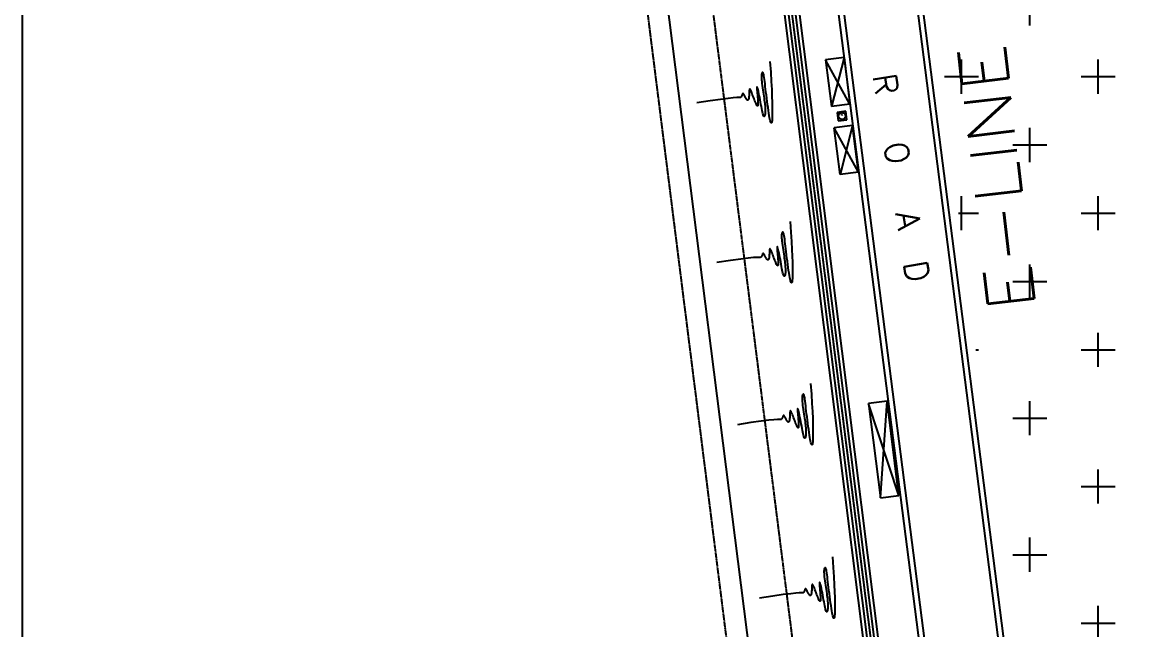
# Model space of a CAD drawing. Header units: inches. Extents: x 2621776591 to 2623670951, y 363331607 to 364354604.
# Drawn here: x 2622038898 to 2622181330, y 363760715 to 363838549 of the extents above; entities that cross this region are included whole.
import ezdxf
from ezdxf.enums import TextEntityAlignment as Align

# ---------------------------------------------------------------- set-up
doc = ezdxf.new("R2010")
doc.units = ezdxf.units.IN
doc.header["$MEASUREMENT"] = 0
doc.linetypes.add('CENTER', pattern=[2, 1.25, -0.25, 0.25, -0.25])
doc.linetypes.add('HIDDEN', pattern=[0.375, 0.25, -0.125])
for name, color, linetype in [('_PRD', 7, 'Continuous'), ('BREAKWATER', 2, 'Continuous'), ('DIM', 8, 'Continuous'), ('LTOWER', 2, 'Continuous'), ('PLAN', 2, 'Continuous'), ('TEXT2', 1, 'Continuous'), ('TEXT3', 6, 'Continuous')]:
    doc.layers.add(name, color=color, linetype=linetype)
doc.layers.add('CRANE', color=7, linetype='Continuous', true_color=0x7f3f7f)
doc.styles.add('ROMANS', font='romans')
doc.styles.get("Standard").update_dxf_attribs({"font": 'arial.ttf'})

# ---------------------------------------------------------------- blocks, each defined once
blk = doc.blocks.new('A$C3b4efab6')
at = {"layer": '_PRD', "color": 8, "ltscale": 20000}
for points in [[(-372715.1646276531, -419784.8882967408), (-409334.2993487762, -134308.8344571027)], [(-372036.5576164504, -419573.4003172119), (-408624.2842171616, -134342.1984201323)]]:
    blk.add_lwpolyline(points, dxfattribs=at)
for points in [[(-362697.247816768, -418499.850759773), (-383653.575239128, -255128.1686640794, -0.3497680547859601), (-380420.4399404507, -249799.4502592671), (-353509.6682583774, -239899.9136576012)], [(-362018.6407147208, -418288.3629561844), (-382865.4087552577, -255770.7856917921, -0.3475137338027299), (-379669.945516434, -250456.0977184603), (-353426.003383738, -240561.593254972)]]:
    blk.add_lwpolyline(points, format="xyb", dxfattribs=at)
blk = doc.blocks.new('A$Cf8f52d6a')
h = blk.add_hatch()
h.set_pattern_fill('CROSS', color=190, scale=35000)
h.set_pattern_definition([(0, (-2621516680.139141, -363862179.5052117), (8750, 8750), [4375, -13125]), (90, (-2621514492.639141, -363864367.0052117), (-8749.999999999998, 8750), [4375, -13125])])
h.paths.add_polyline_path([(41725.98507356644, -330565.7370127439), (0, 0), (-29008.87305164337, -3661.673514306545), (-10701.31254959106, -146413.587638557), (-5938.21416425705, -155638.1142347455), (-4284.154000759125, -168532.8637120128), (-6564.820395469666, -178660.9218712449), (12920.60696601868, -330565.7370128036)])

msp = doc.modelspace()

# ---------------------------------------------------------------- linework, layer by layer
at = {"color": 190}
msp.add_lwpolyline([(2622038898.182438, 364354604.1574926), (2622038898.182438, 363339870.2798142), (2623670950.581002, 363339870.2798142), (2623670950.581002, 364354604.1574926)], close=True, dxfattribs=at)
at = {"layer": 'BREAKWATER'}
for p, q in [((2622158578.475818, 363548415.299224), (2622066132.948014, 364279522.2687336)), ((2622107654.375305, 364069035.4435347), (2622177260.089086, 363516590.5032253)), ((2622108150.458385, 364069097.9061472), (2622177756.16699, 363516653.0069324)), ((2622109043.407931, 364069210.3388498), (2622178649.139202, 363516765.2597681)), ((2622109539.491012, 364069272.8014625), (2622179145.217107, 363516827.7634751))]:
    msp.add_line(p, q, dxfattribs=at)
at = {"layer": 'BREAKWATER', "color": 9, "linetype": 'CENTER'}
msp.add_line((2622108596.933158, 364069154.1224985), (2622178202.653096, 363516709.1333502), dxfattribs=at)
at = {"layer": 'BREAKWATER'}
for points in [[(2622134709.828166, 363833503.5674282), (2622134805.849729, 363832137.6836967), (2622134879.632701, 363830946.0909523), (2622134933.88203, 363829915.9803619), (2622134971.302654, 363829034.5430931), (2622134994.599518, 363828288.9703092), (2622135006.477562, 363827666.4531748), (2622135009.641726, 363827154.1828598), (2622135006.796958, 363826739.3505226), (2622135000.25634, 363826409.6563803), (2622134990.765515, 363826154.8368285), (2622134978.678274, 363825965.1373078), (2622134964.348406, 363825830.803255), (2622134948.129701, 363825742.0801123), (2622134930.375946, 363825689.2133196), (2622134911.440926, 363825662.4483166), (2622134891.678433, 363825652.0305457), (2622134871.283026, 363825650.8143485), (2622134849.812344, 363825662.0896557), (2622134826.664788, 363825691.7553031), (2622134801.238771, 363825745.7101266), (2622134772.932702, 363825829.852962), (2622134741.144982, 363825950.0826415), (2622134705.274023, 363826112.2979952), (2622134664.718232, 363826322.3978637), (2622134619.164923, 363826583.8901434), (2622134569.457037, 363826890.7189974), (2622134516.726433, 363827234.4376553), (2622134462.104958, 363827606.599346), (2622134406.724458, 363827998.7572939), (2622134351.716791, 363828402.4647334), (2622134298.213808, 363828809.2748865), (2622134247.347355, 363829210.7409844), (2622134200.004377, 363829599.2617915), (2622134156.092149, 363829970.6181961), (2622134115.273043, 363830321.4366313), (2622134077.209426, 363830648.3435202), (2622134041.563668, 363830947.965294), (2622134007.998136, 363831216.9283783), (2622133976.1752, 363831451.8591967), (2622133945.757227, 363831649.3841813), (2622133916.434917, 363831807.3574429), (2622133888.012314, 363831928.5438161), (2622133860.321793, 363832016.9358249), (2622133833.195714, 363832076.5259907), (2622133806.466463, 363832111.3068316), (2622133779.966407, 363832125.2708721), (2622133753.527919, 363832122.4106319), (2622133726.983376, 363832106.7186307), (2622133700.404917, 363832081.0052161), (2622133674.823758, 363832043.3520344), (2622133651.510886, 363831990.6585609), (2622133631.737287, 363831919.8242617), (2622133616.773951, 363831827.7486097), (2622133607.89186, 363831711.3310785), (2622133606.362007, 363831567.4711433), (2622133613.455365, 363831393.0682685), (2622133629.961645, 363831186.5728292), (2622133654.745378, 363830952.6387846), (2622133686.189816, 363830697.4709863), (2622133722.678213, 363830427.2742969), (2622133762.593813, 363830148.2535712), (2622133804.31987, 363829866.6136687), (2622133846.239633, 363829588.5594423), (2622133886.73635, 363829320.2957556), (2622133924.439266, 363829066.8747826), (2622133958.961566, 363828828.7380052), (2622133990.162435, 363828605.1742272), (2622134017.901051, 363828395.4722522), (2622134042.0366, 363828198.920885), (2622134062.428258, 363828014.8089291), (2622134078.935214, 363827842.4251894), (2622134091.416638, 363827681.0584659), (2622134099.823858, 363827530.1210917), (2622134104.476752, 363827389.5195019), (2622134105.78733, 363827259.2836521), (2622134104.167617, 363827139.4435125), (2622134100.029629, 363827030.0290405), (2622134093.785378, 363826931.0701966), (2622134085.846885, 363826842.5969427), (2622134076.626167, 363826764.6392459), (2622134066.458515, 363826697.1493718), (2622134055.372313, 363826639.76885), (2622134043.319233, 363826592.0615219), (2622134030.250936, 363826553.5912213), (2622134016.119082, 363826523.9217937), (2622134000.875339, 363826502.6170733), (2622133984.471367, 363826489.2409014), (2622133966.858833, 363826483.3571156), (2622133947.93602, 363826485.2870538), (2622133927.38771, 363826498.3820547), (2622133904.845311, 363826526.7509536), (2622133879.940222, 363826574.5025929), (2622133852.303852, 363826645.7458019), (2622133821.567601, 363826744.5894213), (2622133787.362874, 363826875.1422918), (2622133749.321074, 363827041.5132428), (2622133707.23141, 363827245.9040783), (2622133661.514278, 363827482.8884391), (2622133612.747882, 363827745.1329282), (2622133561.510422, 363828025.3041517), (2622133508.380099, 363828316.0687112), (2622133453.935111, 363828610.0932104), (2622133398.75366, 363828900.0442519), (2622133343.41395, 363829178.5884401), (2622133288.631628, 363829438.5562678), (2622133235.672129, 363829673.4337848), (2622133185.93834, 363829876.870926), (2622133140.833142, 363830042.5176244), (2622133101.759421, 363830164.02382), (2622133070.120065, 363830235.0394513), (2622133047.317953, 363830249.2144493), (2622133034.755972, 363830200.1987539), (2622133033.226724, 363830084.9966398), (2622133041.081664, 363829914.0297477), (2622133056.061981, 363829701.0740542), (2622133075.908843, 363829459.905536), (2622133098.363434, 363829204.3001742), (2622133121.16693, 363828948.033953), (2622133142.060507, 363828704.8828377), (2622133158.785349, 363828488.6228178), (2622133169.570186, 363828310.0205902), (2622133174.59399, 363828167.805765), (2622133174.523291, 363828057.6986734), (2622133170.024611, 363827975.4196394), (2622133161.76448, 363827916.6890054), (2622133150.409425, 363827877.2270945), (2622133136.625973, 363827852.75424), (2622133121.080649, 363827838.9907714), (2622133104.163591, 363827832.8723129), (2622133085.15935, 363827836.1956539), (2622133063.076083, 363827851.9728792), (2622133036.92195, 363827883.2160651), (2622133005.705111, 363827932.9372913), (2622132968.433721, 363828004.1486428), (2622132924.115943, 363828099.8621995), (2622132871.759934, 363828223.0900424), (2622132810.922729, 363828375.0443628), (2622132743.356884, 363828549.7377986), (2622132671.363823, 363828739.3830937), (2622132597.244977, 363828936.1929925), (2622132523.301777, 363829132.3802455), (2622132451.835649, 363829320.1575983), (2622132385.148021, 363829491.7377952), (2622132325.540324, 363829639.3335834), (2622132274.773126, 363829757.0296669), (2622132232.44355, 363829846.3985834), (2622132197.607853, 363829910.8848174), (2622132169.3223, 363829953.9328715), (2622132146.643149, 363829978.9872286), (2622132128.62666, 363829989.4923859), (2622132114.329094, 363829988.8928353), (2622132102.806714, 363829980.6330702), (2622132093.231526, 363829967.375861), (2622132085.238533, 363829948.6571009), (2622132078.578484, 363829923.2309649), (2622132073.002131, 363829889.8516293), (2622132068.260221, 363829847.2732643), (2622132064.103507, 363829794.2500448), (2622132060.282734, 363829729.5361452), (2622132056.548655, 363829651.8857396), (2622132052.653849, 363829560.8669366), (2622132048.358215, 363829459.3035774), (2622132043.423484, 363829350.8334486), (2622132037.611379, 363829239.0943289), (2622132030.683632, 363829127.7239965), (2622132022.401974, 363829020.3602312), (2622132012.52813, 363828920.6408116), (2622132000.82383, 363828832.2035205), (2622131987.127657, 363828757.8936092), (2622131971.58562, 363828697.3862087), (2622131954.420579, 363828649.5639217), (2622131935.855395, 363828613.3093582), (2622131916.112932, 363828587.5051154), (2622131895.416049, 363828571.0338044), (2622131873.987609, 363828562.7780241), (2622131852.050474, 363828561.620382), (2622131829.753383, 363828566.6618074), (2622131806.948591, 363828577.8765712), (2622131783.41423, 363828595.457259), (2622131758.92843, 363828619.59647), (2622131733.26933, 363828650.4867972), (2622131706.215055, 363828688.3208311), (2622131677.543739, 363828733.2911671), (2622131647.033517, 363828785.5903993), (2622131614.599688, 363828845.013347), (2622131580.706219, 363828909.7637267), (2622131545.95425, 363828977.6474912), (2622131510.944918, 363829046.4705871), (2622131476.279365, 363829114.0389565), (2622131442.558725, 363829178.1585471), (2622131410.384136, 363829236.6353072), (2622131380.356734, 363829287.2751842), (2622131352.941425, 363829328.3805889), (2622131328.058174, 363829360.2397929), (2622131305.490715, 363829383.637538), (2622131285.022776, 363829399.3585567), (2622131266.438091, 363829408.1875911), (2622131249.520389, 363829410.9093798), (2622131234.053405, 363829408.3086599), (2622131219.820869, 363829401.1701676), (2622131206.59435, 363829390.1203617), (2622131194.096787, 363829375.1525949), (2622131182.038952, 363829356.1019287), (2622131170.131625, 363829332.8034318), (2622131158.085573, 363829305.0921715), (2622131145.611576, 363829272.8032182), (2622131132.420408, 363829235.771634), (2622131118.222844, 363829193.8324909), (2622131102.646522, 363829147.2755092), (2622131084.986547, 363829098.2090355), (2622131064.454878, 363829049.1960649), (2622131040.26348, 363829002.7996036), (2622131011.62432, 363828961.5826486), (2622130977.749362, 363828928.1081944), (2622130937.850572, 363828904.9392473), (2622130891.139908, 363828894.6388038), (2622130827.368718, 363828897.1071552), (2622130698.445848, 363828901.5937557), (2622130446.819522, 363828894.6853508), (2622130014.937963, 363828862.9686827), (2622129345.249396, 363828793.0305037), (2622128380.202047, 363828671.4575506), (2622127062.244141, 363828484.8365761), (2622125333.823898, 363828219.7543204)], [(2622137298.593659, 363813030.2731667), (2622137394.615222, 363811664.3894353), (2622137468.398194, 363810472.7966909), (2622137522.647522, 363809442.6861005), (2622137560.068147, 363808561.2488316), (2622137583.36501, 363807815.6760477), (2622137595.243054, 363807193.1589134), (2622137598.407218, 363806680.8885984), (2622137595.56245, 363806266.0562612), (2622137589.021832, 363805936.3621188), (2622137579.531007, 363805681.5425671), (2622137567.443767, 363805491.8430464), (2622137553.113899, 363805357.5089936), (2622137536.895193, 363805268.7858509), (2622137519.141438, 363805215.9190581), (2622137500.206418, 363805189.1540551), (2622137480.443925, 363805178.7362843), (2622137460.048518, 363805177.5200871), (2622137438.577836, 363805188.7953942), (2622137415.430281, 363805218.4610416), (2622137390.004264, 363805272.4158652), (2622137361.698194, 363805356.5587005), (2622137329.910474, 363805476.78838), (2622137294.039515, 363805639.0037338), (2622137253.483724, 363805849.1036023), (2622137207.930415, 363806110.5958819), (2622137158.222529, 363806417.4247359), (2622137105.491926, 363806761.1433938), (2622137050.87045, 363807133.3050846), (2622136995.48995, 363807525.4630324), (2622136940.482284, 363807929.1704719), (2622136886.9793, 363808335.980625), (2622136836.112847, 363808737.4467229), (2622136788.76987, 363809125.96753), (2622136744.857641, 363809497.3239347), (2622136704.038535, 363809848.1423699), (2622136665.974918, 363810175.0492587), (2622136630.32916, 363810474.6710325), (2622136596.763628, 363810743.6341169), (2622136564.940693, 363810978.5649352), (2622136534.522719, 363811176.0899199), (2622136505.20041, 363811334.0631815), (2622136476.777807, 363811455.2495547), (2622136449.087285, 363811543.6415634), (2622136421.961207, 363811603.2317292), (2622136395.231956, 363811638.0125701), (2622136368.731899, 363811651.9766107), (2622136342.293411, 363811649.1163704), (2622136315.748868, 363811633.4243693), (2622136289.170409, 363811607.7109546), (2622136263.58925, 363811570.057773), (2622136240.276379, 363811517.3642995), (2622136220.502779, 363811446.5300002), (2622136205.539443, 363811354.4543482), (2622136196.657353, 363811238.0368171), (2622136195.127499, 363811094.1768818), (2622136202.220858, 363810919.774007), (2622136218.727137, 363810713.2785678), (2622136243.51087, 363810479.3445232), (2622136274.955309, 363810224.1767249), (2622136311.443705, 363809953.9800354), (2622136351.359306, 363809674.9593098), (2622136393.085362, 363809393.3194072), (2622136435.005125, 363809115.2651809), (2622136475.501842, 363808847.0014941), (2622136513.204758, 363808593.5805211), (2622136547.727058, 363808355.4437438), (2622136578.927927, 363808131.8799657), (2622136606.666543, 363807922.1779908), (2622136630.802093, 363807725.6266235), (2622136651.19375, 363807541.5146677), (2622136667.700706, 363807369.1309279), (2622136680.18213, 363807207.7642044), (2622136688.589351, 363807056.8268302), (2622136693.242245, 363806916.2252404), (2622136694.552823, 363806785.9893907), (2622136692.93311, 363806666.149251), (2622136688.795122, 363806556.7347791), (2622136682.550871, 363806457.7759352), (2622136674.612378, 363806369.3026812), (2622136665.39166, 363806291.3449844), (2622136655.224007, 363806223.8551103), (2622136644.137806, 363806166.4745886), (2622136632.084726, 363806118.7672604), (2622136619.016428, 363806080.2969599), (2622136604.884574, 363806050.6275322), (2622136589.640831, 363806029.3228118), (2622136573.236859, 363806015.9466399), (2622136555.624325, 363806010.0628542), (2622136536.701512, 363806011.9927923), (2622136516.153203, 363806025.0877933), (2622136493.610804, 363806053.4566921), (2622136468.705715, 363806101.2083314), (2622136441.069345, 363806172.4515405), (2622136410.333093, 363806271.2951598), (2622136376.128366, 363806401.8480304), (2622136338.086566, 363806568.2189814), (2622136295.996902, 363806772.6098168), (2622136250.279771, 363807009.5941777), (2622136201.513375, 363807271.8386667), (2622136150.275914, 363807552.0098903), (2622136097.145591, 363807842.7744497), (2622136042.700603, 363808136.7989489), (2622135987.519153, 363808426.7499905), (2622135932.179443, 363808705.2941786), (2622135877.39712, 363808965.2620063), (2622135824.437622, 363809200.1395234), (2622135774.703832, 363809403.5766646), (2622135729.598634, 363809569.223363), (2622135690.524914, 363809690.7295586), (2622135658.885558, 363809761.7451898), (2622135636.083445, 363809775.9201879), (2622135623.521464, 363809726.9044924), (2622135621.992217, 363809611.7023783), (2622135629.847157, 363809440.7354862), (2622135644.827474, 363809227.7797927), (2622135664.674335, 363808986.6112745), (2622135687.128926, 363808731.0059128), (2622135709.932422, 363808474.7396915), (2622135730.825999, 363808231.5885763), (2622135747.550842, 363808015.3285564), (2622135758.335679, 363807836.7263288), (2622135763.359483, 363807694.5115036), (2622135763.288783, 363807584.404412), (2622135758.790104, 363807502.125378), (2622135750.529972, 363807443.3947439), (2622135739.174917, 363807403.932833), (2622135725.391466, 363807379.4599785), (2622135709.846142, 363807365.6965099), (2622135692.929083, 363807359.5780514), (2622135673.924842, 363807362.9013924), (2622135651.841576, 363807378.6786178), (2622135625.687442, 363807409.9218037), (2622135594.470603, 363807459.6430299), (2622135557.199213, 363807530.8543814), (2622135512.881435, 363807626.5679381), (2622135460.525426, 363807749.795781), (2622135399.688221, 363807901.7501014), (2622135332.122376, 363808076.4435372), (2622135260.129316, 363808266.0888322), (2622135186.010469, 363808462.8987311), (2622135112.06727, 363808659.0859841), (2622135040.601141, 363808846.8633369), (2622134973.913514, 363809018.4435337), (2622134914.305817, 363809166.039322), (2622134863.538619, 363809283.7354054), (2622134821.209043, 363809373.104322), (2622134786.373345, 363809437.590556), (2622134758.087793, 363809480.63861), (2622134735.408641, 363809505.6929671), (2622134717.392152, 363809516.1981244), (2622134703.094586, 363809515.5985738), (2622134691.572206, 363809507.3388087), (2622134681.997019, 363809494.0815995), (2622134674.004025, 363809475.3628395), (2622134667.343976, 363809449.9367034), (2622134661.767623, 363809416.5573678), (2622134657.025713, 363809373.9790029), (2622134652.868999, 363809320.9557833), (2622134649.048227, 363809256.2418838), (2622134645.314147, 363809178.5914782), (2622134641.419341, 363809087.5726751), (2622134637.123708, 363808986.0093159), (2622134632.188976, 363808877.5391871), (2622134626.376871, 363808765.8000674), (2622134619.449125, 363808654.429735), (2622134611.167467, 363808547.0659697), (2622134601.293622, 363808447.3465501), (2622134589.589323, 363808358.9092591), (2622134575.89315, 363808284.5993477), (2622134560.351112, 363808224.0919473), (2622134543.186072, 363808176.2696602), (2622134524.620888, 363808140.0150967), (2622134504.878425, 363808114.210854), (2622134484.181542, 363808097.7395429), (2622134462.753102, 363808089.4837626), (2622134440.815967, 363808088.3261206), (2622134418.518875, 363808093.367546), (2622134395.714083, 363808104.5823097), (2622134372.179722, 363808122.1629975), (2622134347.693923, 363808146.3022085), (2622134322.034822, 363808177.1925357), (2622134294.980547, 363808215.0265697), (2622134266.309231, 363808259.9969056), (2622134235.79901, 363808312.2961378), (2622134203.36518, 363808371.7190856), (2622134169.471711, 363808436.4694653), (2622134134.719743, 363808504.3532298), (2622134099.710411, 363808573.1763257), (2622134065.044858, 363808640.7446951), (2622134031.324217, 363808704.8642856), (2622133999.149628, 363808763.3410457), (2622133969.122227, 363808813.9809228), (2622133941.706917, 363808855.0863274), (2622133916.823666, 363808886.9455314), (2622133894.256207, 363808910.3432766), (2622133873.788269, 363808926.0642953), (2622133855.203584, 363808934.8933296), (2622133838.285882, 363808937.6151183), (2622133822.818897, 363808935.0143985), (2622133808.586362, 363808927.8759062), (2622133795.359842, 363808916.8261003), (2622133782.862279, 363808901.8583335), (2622133770.804444, 363808882.8076672), (2622133758.897117, 363808859.5091704), (2622133746.851065, 363808831.7979101), (2622133734.377069, 363808799.5089568), (2622133721.185901, 363808762.4773726), (2622133706.988337, 363808720.5382295), (2622133691.412014, 363808673.9812478), (2622133673.752039, 363808624.9147741), (2622133653.22037, 363808575.9018034), (2622133629.028972, 363808529.5053421), (2622133600.389812, 363808488.2883872), (2622133566.514854, 363808454.8139329), (2622133526.616065, 363808431.6449858), (2622133479.905401, 363808421.3445424), (2622133416.13421, 363808423.8128937), (2622133287.211341, 363808428.2994942), (2622133035.585015, 363808421.3910893), (2622132603.703456, 363808389.6744213), (2622131934.014888, 363808319.7362423), (2622130968.96754, 363808198.1632892), (2622129651.009633, 363808011.5423146), (2622127922.58939, 363807746.460059)], [(2622139923.566096, 363792270.6356905), (2622140019.587658, 363790904.7519591), (2622140093.370631, 363789713.1592147), (2622140147.619959, 363788683.0486243), (2622140185.040584, 363787801.6113554), (2622140208.337447, 363787056.0385715), (2622140220.215491, 363786433.5214372), (2622140223.379655, 363785921.2511222), (2622140220.534887, 363785506.418785), (2622140213.994269, 363785176.7246426), (2622140204.503444, 363784921.9050909), (2622140192.416203, 363784732.2055702), (2622140178.086336, 363784597.8715174), (2622140161.86763, 363784509.1483747), (2622140144.113875, 363784456.2815819), (2622140125.178855, 363784429.5165789), (2622140105.416362, 363784419.0988081), (2622140085.020955, 363784417.8826109), (2622140063.550273, 363784429.157918), (2622140040.402718, 363784458.8235654), (2622140014.976701, 363784512.778389), (2622139986.670631, 363784596.9212243), (2622139954.882911, 363784717.1509038), (2622139919.011952, 363784879.3662575), (2622139878.456161, 363785089.4661261), (2622139832.902852, 363785350.9584057), (2622139783.194966, 363785657.7872597), (2622139730.464363, 363786001.5059176), (2622139675.842887, 363786373.6676084), (2622139620.462387, 363786765.8255562), (2622139565.45472, 363787169.5329957), (2622139511.951737, 363787576.3431488), (2622139461.085284, 363787977.8092467), (2622139413.742307, 363788366.3300538), (2622139369.830078, 363788737.6864585), (2622139329.010972, 363789088.5048937), (2622139290.947355, 363789415.4117825), (2622139255.301597, 363789715.0335563), (2622139221.736065, 363789983.9966407), (2622139189.91313, 363790218.927459), (2622139159.495156, 363790416.4524437), (2622139130.172847, 363790574.4257053), (2622139101.750244, 363790695.6120785), (2622139074.059722, 363790784.0040872), (2622139046.933644, 363790843.594253), (2622139020.204392, 363790878.3750939), (2622138993.704336, 363790892.3391345), (2622138967.265848, 363790889.4788942), (2622138940.721305, 363790873.7868931), (2622138914.142846, 363790848.0734784), (2622138888.561687, 363790810.4202968), (2622138865.248816, 363790757.7268233), (2622138845.475216, 363790686.892524), (2622138830.51188, 363790594.816872), (2622138821.62979, 363790478.3993409), (2622138820.099936, 363790334.5394056), (2622138827.193295, 363790160.1365308), (2622138843.699574, 363789953.6410916), (2622138868.483307, 363789719.707047), (2622138899.927746, 363789464.5392486), (2622138936.416142, 363789194.3425592), (2622138976.331743, 363788915.3218336), (2622139018.057799, 363788633.681931), (2622139059.977562, 363788355.6277047), (2622139100.474279, 363788087.3640179), (2622139138.177195, 363787833.9430449), (2622139172.699495, 363787595.8062676), (2622139203.900364, 363787372.2424895), (2622139231.63898, 363787162.5405146), (2622139255.774529, 363786965.9891473), (2622139276.166187, 363786781.8771915), (2622139292.673143, 363786609.4934517), (2622139305.154567, 363786448.1267282), (2622139313.561788, 363786297.189354), (2622139318.214682, 363786156.5877642), (2622139319.525259, 363786026.3519145), (2622139317.905547, 363785906.5117748), (2622139313.767559, 363785797.0973029), (2622139307.523308, 363785698.138459), (2622139299.584815, 363785609.665205), (2622139290.364097, 363785531.7075082), (2622139280.196444, 363785464.2176341), (2622139269.110243, 363785406.8371124), (2622139257.057163, 363785359.1297842), (2622139243.988865, 363785320.6594837), (2622139229.857011, 363785290.990056), (2622139214.613268, 363785269.6853356), (2622139198.209296, 363785256.3091637), (2622139180.596762, 363785250.425378), (2622139161.673949, 363785252.3553161), (2622139141.125639, 363785265.4503171), (2622139118.583241, 363785293.8192159), (2622139093.678152, 363785341.5708552), (2622139066.041781, 363785412.8140643), (2622139035.30553, 363785511.6576836), (2622139001.100803, 363785642.2105542), (2622138963.059003, 363785808.5815052), (2622138920.969339, 363786012.9723406), (2622138875.252208, 363786249.9567015), (2622138826.485812, 363786512.2011905), (2622138775.248351, 363786792.3724141), (2622138722.118028, 363787083.1369735), (2622138667.67304, 363787377.1614727), (2622138612.49159, 363787667.1125143), (2622138557.15188, 363787945.6567024), (2622138502.369557, 363788205.6245301), (2622138449.410058, 363788440.5020472), (2622138399.676269, 363788643.9391884), (2622138354.571071, 363788809.5858868), (2622138315.497351, 363788931.0920824), (2622138283.857995, 363789002.1077136), (2622138261.055882, 363789016.2827117), (2622138248.493901, 363788967.2670162), (2622138246.964653, 363788852.0649021), (2622138254.819593, 363788681.09801), (2622138269.799911, 363788468.1423165), (2622138289.646772, 363788226.9737983), (2622138312.101363, 363787971.3684366), (2622138334.904859, 363787715.1022153), (2622138355.798436, 363787471.9511001), (2622138372.523279, 363787255.6910802), (2622138383.308115, 363787077.0888526), (2622138388.33192, 363786934.8740274), (2622138388.26122, 363786824.7669358), (2622138383.762541, 363786742.4879017), (2622138375.502409, 363786683.7572677), (2622138364.147354, 363786644.2953568), (2622138350.363903, 363786619.8225023), (2622138334.818579, 363786606.0590337), (2622138317.90152, 363786599.9405752), (2622138298.897279, 363786603.2639162), (2622138276.814013, 363786619.0411416), (2622138250.659879, 363786650.2843274), (2622138219.44304, 363786700.0055537), (2622138182.17165, 363786771.2169052), (2622138137.853872, 363786866.9304619), (2622138085.497863, 363786990.1583048), (2622138024.660658, 363787142.1126252), (2622137957.094813, 363787316.806061), (2622137885.101753, 363787506.451356), (2622137810.982906, 363787703.2612548), (2622137737.039707, 363787899.4485078), (2622137665.573578, 363788087.2258607), (2622137598.885951, 363788258.8060575), (2622137539.278254, 363788406.4018458), (2622137488.511055, 363788524.0979292), (2622137446.181479, 363788613.4668458), (2622137411.345782, 363788677.9530798), (2622137383.06023, 363788721.0011338), (2622137360.381078, 363788746.0554909), (2622137342.364589, 363788756.5606482), (2622137328.067023, 363788755.9610976), (2622137316.544643, 363788747.7013325), (2622137306.969456, 363788734.4441233), (2622137298.976462, 363788715.7253633), (2622137292.316413, 363788690.2992272), (2622137286.74006, 363788656.9198916), (2622137281.99815, 363788614.3415267), (2622137277.841436, 363788561.3183071), (2622137274.020664, 363788496.6044075), (2622137270.286584, 363788418.954002), (2622137266.391778, 363788327.9351989), (2622137262.096145, 363788226.3718397), (2622137257.161413, 363788117.9017109), (2622137251.349308, 363788006.1625912), (2622137244.421562, 363787894.7922588), (2622137236.139904, 363787787.4284935), (2622137226.266059, 363787687.7090739), (2622137214.561759, 363787599.2717829), (2622137200.865587, 363787524.9618715), (2622137185.323549, 363787464.4544711), (2622137168.158509, 363787416.632184), (2622137149.593325, 363787380.3776205), (2622137129.850862, 363787354.5733778), (2622137109.153979, 363787338.1020667), (2622137087.725539, 363787329.8462864), (2622137065.788404, 363787328.6886443), (2622137043.491312, 363787333.7300698), (2622137020.68652, 363787344.9448335), (2622136997.152159, 363787362.5255213), (2622136972.666359, 363787386.6647323), (2622136947.007259, 363787417.5550595), (2622136919.952984, 363787455.3890935), (2622136891.281668, 363787500.3594294), (2622136860.771447, 363787552.6586616), (2622136828.337617, 363787612.0816094), (2622136794.444148, 363787676.831989), (2622136759.69218, 363787744.7157536), (2622136724.682847, 363787813.5388495), (2622136690.017294, 363787881.1072189), (2622136656.296654, 363787945.2268094), (2622136624.122065, 363788003.7035695), (2622136594.094664, 363788054.3434466), (2622136566.679354, 363788095.4488512), (2622136541.796103, 363788127.3080552), (2622136519.228644, 363788150.7058004), (2622136498.760705, 363788166.4268191), (2622136480.176021, 363788175.2558534), (2622136463.258318, 363788177.9776421), (2622136447.791334, 363788175.3769222), (2622136433.558799, 363788168.23843), (2622136420.332279, 363788157.1886241), (2622136407.834716, 363788142.2208573), (2622136395.776881, 363788123.170191), (2622136383.869554, 363788099.8716941), (2622136371.823502, 363788072.1604339), (2622136359.349505, 363788039.8714806), (2622136346.158338, 363788002.8398964), (2622136331.960773, 363787960.9007533), (2622136316.384451, 363787914.3437716), (2622136298.724476, 363787865.2772979), (2622136278.192807, 363787816.2643272), (2622136254.001409, 363787769.8678659), (2622136225.362249, 363787728.650911), (2622136191.487291, 363787695.1764567), (2622136151.588501, 363787672.0075096), (2622136104.877838, 363787661.7070662), (2622136041.106647, 363787664.1754175), (2622135912.183778, 363787668.662018), (2622135660.557452, 363787661.7536131), (2622135228.675893, 363787630.036945), (2622134558.987325, 363787560.0987661), (2622133593.939977, 363787438.525813), (2622132275.98207, 363787251.9048384), (2622130547.561827, 363786986.8225828)], [(2622142733.837741, 363770045.5563911), (2622142829.859304, 363768679.6726596), (2622142903.642276, 363767488.0799152), (2622142957.891604, 363766457.9693248), (2622142995.312229, 363765576.532056), (2622143018.609093, 363764830.9592721), (2622143030.487137, 363764208.4421377), (2622143033.651301, 363763696.1718227), (2622143030.806533, 363763281.3394855), (2622143024.265914, 363762951.6453432), (2622143014.77509, 363762696.8257914), (2622143002.687849, 363762507.1262707), (2622142988.357981, 363762372.7922179), (2622142972.139276, 363762284.0690752), (2622142954.38552, 363762231.2022825), (2622142935.4505, 363762204.4372795), (2622142915.688008, 363762194.0195086), (2622142895.292601, 363762192.8033114), (2622142873.821918, 363762204.0786186), (2622142850.674363, 363762233.744266), (2622142825.248346, 363762287.6990895), (2622142796.942276, 363762371.8419248), (2622142765.154557, 363762492.0716044), (2622142729.283598, 363762654.2869581), (2622142688.727807, 363762864.3868266), (2622142643.174498, 363763125.8791063), (2622142593.466612, 363763432.7079602), (2622142540.736008, 363763776.4266182), (2622142486.114532, 363764148.5883089), (2622142430.734033, 363764540.7462568), (2622142375.726366, 363764944.4536963), (2622142322.223383, 363765351.2638494), (2622142271.35693, 363765752.7299473), (2622142224.013952, 363766141.2507544), (2622142180.101724, 363766512.607159), (2622142139.282618, 363766863.4255942), (2622142101.219001, 363767190.3324831), (2622142065.573243, 363767489.9542569), (2622142032.00771, 363767758.9173412), (2622142000.184775, 363767993.8481596), (2622141969.766802, 363768191.3731442), (2622141940.444492, 363768349.3464058), (2622141912.021889, 363768470.532779), (2622141884.331367, 363768558.9247878), (2622141857.205289, 363768618.5149536), (2622141830.476038, 363768653.2957945), (2622141803.975982, 363768667.259835), (2622141777.537494, 363768664.3995948), (2622141750.99295, 363768648.7075936), (2622141724.414492, 363768622.994179), (2622141698.833333, 363768585.3409973), (2622141675.520461, 363768532.6475238), (2622141655.746862, 363768461.8132246), (2622141640.783525, 363768369.7375726), (2622141631.901435, 363768253.3200414), (2622141630.371582, 363768109.4601062), (2622141637.46494, 363767935.0572314), (2622141653.97122, 363767728.5617921), (2622141678.754953, 363767494.6277475), (2622141710.199391, 363767239.4599492), (2622141746.687788, 363766969.2632598), (2622141786.603388, 363766690.2425341), (2622141828.329445, 363766408.6026316), (2622141870.249207, 363766130.5484052), (2622141910.745925, 363765862.2847185), (2622141948.448841, 363765608.8637455), (2622141982.971141, 363765370.7269681), (2622142014.172009, 363765147.1631901), (2622142041.910625, 363764937.4612151), (2622142066.046175, 363764740.9098479), (2622142086.437833, 363764556.797892), (2622142102.944788, 363764384.4141523), (2622142115.426213, 363764223.0474288), (2622142123.833433, 363764072.1100546), (2622142128.486327, 363763931.5084648), (2622142129.796905, 363763801.272615), (2622142128.177192, 363763681.4324754), (2622142124.039204, 363763572.0180034), (2622142117.794953, 363763473.0591595), (2622142109.85646, 363763384.5859056), (2622142100.635742, 363763306.6282088), (2622142090.46809, 363763239.1383347), (2622142079.381888, 363763181.7578129), (2622142067.328808, 363763134.0504848), (2622142054.26051, 363763095.5801842), (2622142040.128657, 363763065.9107566), (2622142024.884913, 363763044.6060362), (2622142008.480942, 363763031.2298642), (2622141990.868408, 363763025.3460785), (2622141971.945595, 363763027.2760167), (2622141951.397285, 363763040.3710176), (2622141928.854886, 363763068.7399164), (2622141903.949797, 363763116.4915558), (2622141876.313427, 363763187.7347648), (2622141845.577176, 363763286.5783842), (2622141811.372449, 363763417.1312547), (2622141773.330649, 363763583.5022057), (2622141731.240985, 363763787.8930412), (2622141685.523853, 363764024.877402), (2622141636.757457, 363764287.1218911), (2622141585.519997, 363764567.2931146), (2622141532.389674, 363764858.0576741), (2622141477.944686, 363765152.0821733), (2622141422.763235, 363765442.0332148), (2622141367.423525, 363765720.5774029), (2622141312.641203, 363765980.5452307), (2622141259.681704, 363766215.4227477), (2622141209.947915, 363766418.8598889), (2622141164.842717, 363766584.5065873), (2622141125.768996, 363766706.0127829), (2622141094.12964, 363766777.0284142), (2622141071.327528, 363766791.2034122), (2622141058.765547, 363766742.1877168), (2622141057.236299, 363766626.9856027), (2622141065.091239, 363766456.0187106), (2622141080.071556, 363766243.0630171), (2622141099.918418, 363766001.8944989), (2622141122.373009, 363765746.2891371), (2622141145.176505, 363765490.0229158), (2622141166.070082, 363765246.8718006), (2622141182.794924, 363765030.6117807), (2622141193.579761, 363764852.0095531), (2622141198.603565, 363764709.7947279), (2622141198.532866, 363764599.6876363), (2622141194.034186, 363764517.4086023), (2622141185.774055, 363764458.6779683), (2622141174.419, 363764419.2160574), (2622141160.635548, 363764394.7432029), (2622141145.090224, 363764380.9797342), (2622141128.173166, 363764374.8612758), (2622141109.168925, 363764378.1846167), (2622141087.085658, 363764393.9618421), (2622141060.931525, 363764425.205028), (2622141029.714685, 363764474.9262542), (2622140992.443295, 363764546.1376057), (2622140948.125518, 363764641.8511624), (2622140895.769509, 363764765.0790053), (2622140834.932304, 363764917.0333257), (2622140767.366459, 363765091.7267615), (2622140695.373398, 363765281.3720565), (2622140621.254552, 363765478.1819554), (2622140547.311352, 363765674.3692084), (2622140475.845223, 363765862.1465612), (2622140409.157596, 363766033.7267581), (2622140349.549899, 363766181.3225463), (2622140298.782701, 363766299.0186298), (2622140256.453125, 363766388.3875463), (2622140221.617428, 363766452.8737803), (2622140193.331875, 363766495.9218343), (2622140170.652724, 363766520.9761915), (2622140152.636235, 363766531.4813488), (2622140138.338669, 363766530.8817981), (2622140126.816288, 363766522.6220331), (2622140117.241101, 363766509.3648239), (2622140109.248107, 363766490.6460638), (2622140102.588059, 363766465.2199278), (2622140097.011706, 363766431.8405921), (2622140092.269796, 363766389.2622272), (2622140088.113081, 363766336.2390077), (2622140084.292309, 363766271.5251081), (2622140080.55823, 363766193.8747025), (2622140076.663424, 363766102.8558995), (2622140072.36779, 363766001.2925403), (2622140067.433059, 363765892.8224115), (2622140061.620954, 363765781.0832918), (2622140054.693207, 363765669.7129593), (2622140046.411549, 363765562.349194), (2622140036.537704, 363765462.6297745), (2622140024.833405, 363765374.1924834), (2622140011.137232, 363765299.8825721), (2622139995.595195, 363765239.3751716), (2622139978.430154, 363765191.5528846), (2622139959.86497, 363765155.2983211), (2622139940.122507, 363765129.4940783), (2622139919.425624, 363765113.0227672), (2622139897.997184, 363765104.766987), (2622139876.060049, 363765103.6093449), (2622139853.762958, 363765108.6507703), (2622139830.958166, 363765119.8655341), (2622139807.423805, 363765137.4462219), (2622139782.938005, 363765161.5854329), (2622139757.278905, 363765192.47576), (2622139730.224629, 363765230.309794), (2622139701.553314, 363765275.28013), (2622139671.043092, 363765327.5793622), (2622139638.609262, 363765387.0023099), (2622139604.715794, 363765451.7526896), (2622139569.963825, 363765519.6364541), (2622139534.954493, 363765588.45955), (2622139500.28894, 363765656.0279194), (2622139466.5683, 363765720.14751), (2622139434.393711, 363765778.6242701), (2622139404.366309, 363765829.2641471), (2622139376.951, 363765870.3695518), (2622139352.067749, 363765902.2287558), (2622139329.500289, 363765925.6265009), (2622139309.032351, 363765941.3475196), (2622139290.447666, 363765950.176554), (2622139273.529964, 363765952.8983427), (2622139258.06298, 363765950.2976228), (2622139243.830444, 363765943.1591305), (2622139230.603925, 363765932.1093246), (2622139218.106362, 363765917.1415578), (2622139206.048527, 363765898.0908915), (2622139194.1412, 363765874.7923947), (2622139182.095148, 363765847.0811344), (2622139169.621151, 363765814.7921811), (2622139156.429983, 363765777.7605969), (2622139142.232419, 363765735.8214538), (2622139126.656097, 363765689.2644721), (2622139108.996122, 363765640.1979984), (2622139088.464453, 363765591.1850278), (2622139064.273055, 363765544.7885665), (2622139035.633895, 363765503.5716115), (2622139001.758937, 363765470.0971572), (2622138961.860147, 363765446.9282101), (2622138915.149483, 363765436.6277667), (2622138851.378293, 363765439.0961181), (2622138722.455423, 363765443.5827186), (2622138470.829097, 363765436.6743137), (2622138038.947538, 363765404.9576456), (2622137369.258971, 363765335.0194666), (2622136404.211622, 363765213.4465135), (2622135086.253716, 363765026.825539), (2622133357.833473, 363764761.7432833)]]:
    msp.add_lwpolyline(points, dxfattribs=at)
at = {"layer": 'CRANE', "color": 82, "linetype": 'HIDDEN', "ltscale": 3, "true_color": 0x33cc00}
for p, q in [((2622158060.91795, 363597831.1669577, -2.182787284255018e-08), (2622086091.067432, 364166859.7595192)), ((2622148949.009966, 363602565.6293573, -2.182787284255018e-08), (2622078044.98908, 364165119.1746463, -2.182787284255018e-08))]:
    msp.add_line(p, q, dxfattribs=at)
at = {"layer": 'LTOWER'}
for p, q in [((2622144428.375923, 363827144.0818869), (2622143333.388618, 363827006.1181413)), ((2622143333.388618, 363827006.1181413), (2622143471.352363, 363825911.1308355)), ((2622144566.339669, 363826049.094581), (2622144428.375923, 363827144.0818869)), ((2622143471.352363, 363825911.1308355), (2622144566.339669, 363826049.094581))]:
    msp.add_line(p, q, dxfattribs=at)
msp.add_circle((2622143949.864641, 363826527.6059719), 449.9999999999999, dxfattribs=at)
at = {"layer": 'PLAN'}
for p, q in [((2622144209.207063, 363834028.6928004), (2622141837.954683, 363833729.9250821)), ((2622141837.954683, 363833729.9250816), (2622142592.999462, 363827737.3040036)), ((2622144964.251842, 363828036.0717224), (2622141837.954683, 363833729.9250816)), ((2622144209.207063, 363834028.6928004), (2622142592.999462, 363827737.3040036)), ((2622144209.207063, 363834028.6928004), (2622144964.251842, 363828036.0717224)), ((2622144964.251842, 363828036.0717224), (2622142592.999462, 363827737.3040041)), ((2622145306.728937, 363825317.9078289), (2622142935.476556, 363825019.1401098)), ((2622143690.521335, 363819026.5190323), (2622142935.476556, 363825019.1401103)), ((2622146061.773715, 363819325.2867509), (2622142935.476556, 363825019.1401103)), ((2622145306.728937, 363825317.9078289), (2622143690.521335, 363819026.5190323)), ((2622146061.773715, 363819325.2867509), (2622145306.728937, 363825317.9078289)), ((2622146061.773715, 363819325.2867509), (2622143690.521335, 363819026.5190318)), ((2622149713.265132, 363790020.2172784), (2622147332.091193, 363789720.1994849)), ((2622147332.091193, 363789720.1994849), (2622148857.18164, 363777615.8986328)), ((2622151238.355578, 363777915.9164259), (2622147332.091193, 363789720.1994849)), ((2622148857.18164, 363777615.8986328), (2622149713.265132, 363790020.2172784)), ((2622151238.355578, 363777915.9164259), (2622149713.265132, 363790020.2172784)), ((2622148857.18164, 363777615.8986328), (2622151238.355578, 363777915.9164259))]:
    msp.add_line(p, q, dxfattribs=at)

# ---------------------------------------------------------------- block references
at = {"color": 190}
msp.add_blockref('A$Cf8f52d6a', (2622182171.517826, 363862179.5052117), dxfattribs=at)
at = {"layer": 'DIM'}
msp.add_blockref('A$C3b4efab6', (2622532343.773451, 364133909.7426225), dxfattribs=at)

# ---------------------------------------------------------------- texts
at = {"layer": 'LTOWER'}
msp.add_text('*', height=900.9327281390304, rotation=7.181182531670496, dxfattribs=at).set_placement((2622143949.864641, 363826527.6059721), align=Align.MIDDLE)
at = {"layer": 'TEXT2', "insert": (2622151531.362555, 363818634.0131028), "char_height": 3000, "attachment_point": 5, "rotation": 279.4271287967158, "style": 'ROMANS'}
msp.add_mtext('\\A1;R   O   A  D', dxfattribs=at)
at = {"layer": 'TEXT3', "style": 'ROMANS', "width": 1.199999999141693}
msp.add_text('E-LINE', height=6000.000987768162, rotation=96.6705550447265, dxfattribs=at).set_placement((2622168717.588068, 363801944.1244729, -2.182787284255018e-08))

doc.saveas('drawing.dxf')
